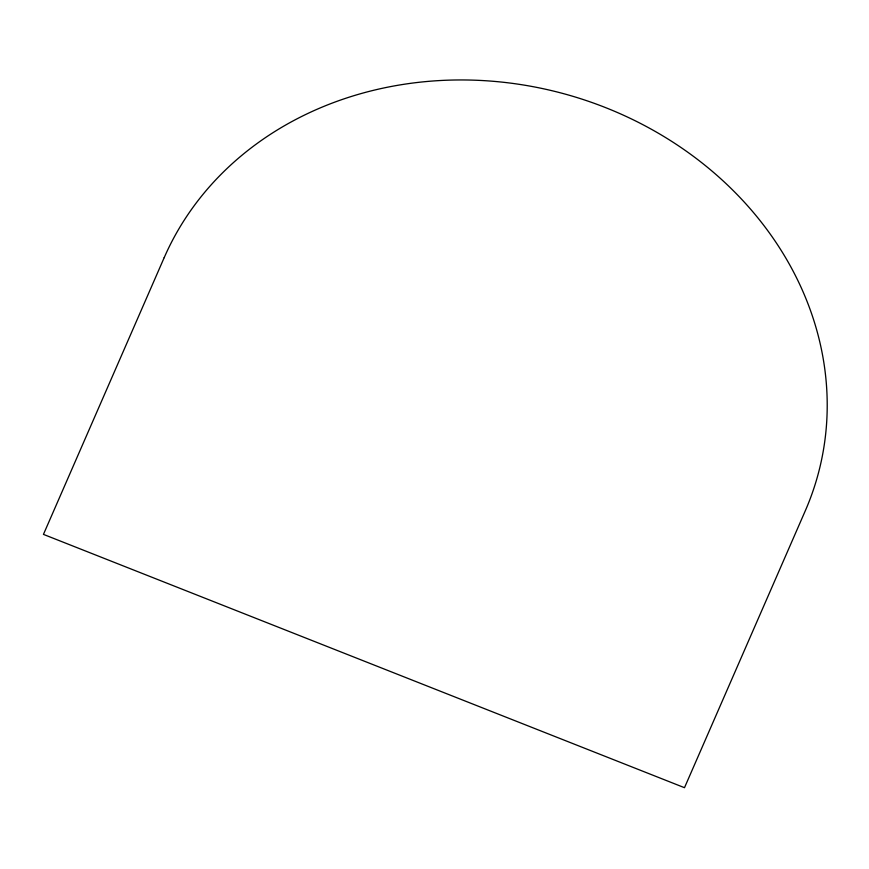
<?xml version="1.0" encoding="UTF-8"?>
<svg xmlns="http://www.w3.org/2000/svg" width="869" height="869" viewBox="0 0 869 869"><rect width="100%" height="100%" fill="white"/><g stroke="black" fill="none" stroke-linecap="round" stroke-linejoin="round"><path stroke-width="1.3" d="M164.187 257.648L43.45 534.381L684.49 787.694L805.226 510.95A345.319 301.141 15.1 0 0 605.443 107.56A345.319 301.141 15.1 0 0 164.187 257.648"/></g></svg>
